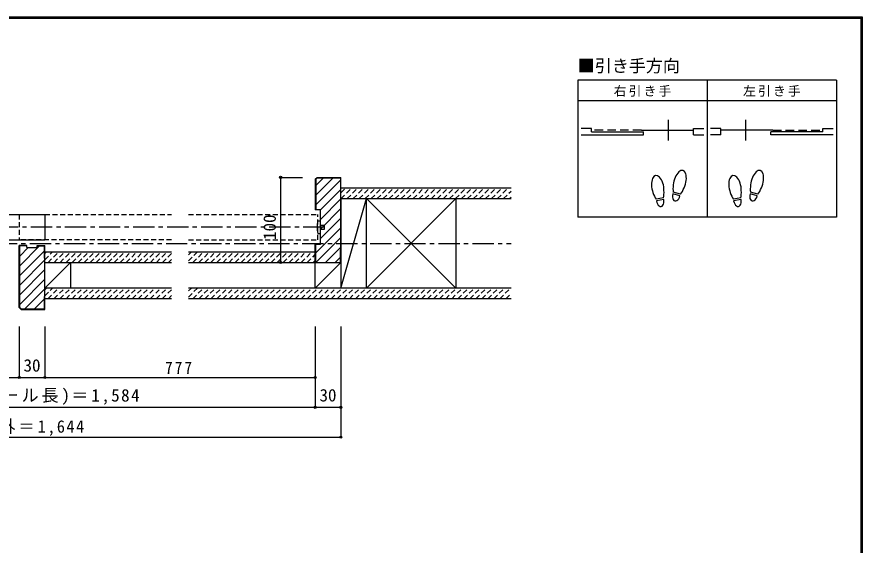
# Model space of a CAD drawing. Units: millimetres at full size, sheet at 1:5; details may follow other scales. Extents: x -973 to 977, y -718 to 696.
# Drawn here: x -16 to 977, y 76 to 696 of the extents above; entities that cross this region are included whole.
import ezdxf
from ezdxf.enums import TextEntityAlignment as Align

# ---------------------------------------------------------------- set-up
doc = ezdxf.new("R2010")
doc.units = ezdxf.units.MM
doc.header["$LTSCALE"] = 5
doc.header["$PDMODE"] = 32
doc.header["$PDSIZE"] = 2.5
for name, pattern in [('CHAIN1', [8, 5, -1, 1, -1]), ('DASHED1', [1.8, 1.2, -0.6]), ('DASHED2', [3, 2, -1])]:
    doc.linetypes.add(name, pattern=pattern)
for name, color, linetype in [('0-1_通り芯', 7, 'Continuous'), ('0-2_柱', 3, 'Continuous'), ('0-3_仕上げ', 2, 'Continuous'), ('0-4_枠', 3, 'Continuous'), ('0-6_扉', 2, 'Continuous'), ('0-7_金物', 7, 'Continuous'), ('0-8_戸当り', 3, 'Continuous'), ('0-A_文字', 3, 'Continuous'), ('0-B_寸法', 7, 'Continuous'), ('0-C_ハッチ', 4, 'DASHED1'), ('F-1_枠', 6, 'Continuous')]:
    doc.layers.add(name, color=color, linetype=linetype)
doc.styles.add('ＭＳ ゴシック', font='')
doc.styles.get('ＭＳ ゴシック').set_extended_font_data('MS Gothic')

msp = doc.modelspace()

# ---------------------------------------------------------------- linework, layer by layer
at = {"layer": '0-1_通り芯', "color": 4, "linetype": 'CHAIN1'}
for p, q in [((345.302, 449), (-341.996, 449)), ((-560.996, 430), (564.302, 430))]:
    msp.add_line(p, q, dxfattribs=at)
at = {"layer": '0-2_柱'}
for p, q in [((364.302, 482.5), (364.302, 377.5)), ((394.379, 377.5), (394.379, 482.5)), ((499.379, 482.5), (499.379, 377.5)), ((16.653, 377.5), (16.653, 407.5)), ((46.73, 407.5), (46.73, 377.5)), ((334.225, 377.5), (334.225, 407.5)), ((364.302, 407.5), (364.302, 377.5))]:
    msp.add_line(p, q, dxfattribs=at)
at = {"layer": '0-2_柱', "color": 7}
for p, q in [((364.302, 377.5), (394.379, 482.5)), ((394.379, 377.5), (499.379, 482.5)), ((499.379, 377.5), (394.379, 482.5)), ((16.653, 377.5), (46.73, 407.5)), ((334.225, 377.5), (364.302, 407.5))]:
    msp.add_line(p, q, dxfattribs=at)
at = {"layer": '0-3_仕上げ'}
for p, q in [((364.302, 495), (564.302, 495)), ((364.302, 482.5), (564.302, 482.5)), ((16.653, 420), (165.478, 420)), ((185.478, 420), (334.302, 420)), ((16.653, 407.5), (165.478, 407.5)), ((185.478, 407.5), (364.302, 407.5)), ((165.478, 377.5), (16.653, 377.5)), ((564.302, 377.5), (185.478, 377.5)), ((165.478, 365), (16.653, 365)), ((564.302, 365), (185.478, 365))]:
    msp.add_line(p, q, dxfattribs=at)
at = {"layer": '0-4_枠'}
for p, q in [((334.302, 505.379), (336.424, 507.5)), ((334.802, 505.172), (336.631, 507)), ((336.424, 507.5), (364.302, 507.5)), ((336.631, 507), (363.802, 507)), ((363.802, 507), (363.802, 492.5)), ((334.302, 505.379), (334.302, 469.5)), ((334.802, 505.172), (334.802, 469.5)), ((364.302, 492.5), (363.802, 492.5)), ((-4.347, 427.5), (-13.347, 427.5)), ((-13.347, 354.621), (-13.347, 427.5)), ((-4.347, 427), (-12.847, 427)), ((-4.347, 425), (-4.347, 427.5)), ((7.653, 427.5), (16.653, 427.5)), ((7.653, 427), (16.153, 427)), ((16.153, 412.5), (16.153, 427)), ((16.653, 352.5), (16.653, 427.5)), ((340.302, 428.5), (334.302, 428.5)), ((334.302, 407.5), (334.302, 428.5)), ((334.802, 407.5), (334.802, 428.5)), ((16.153, 412.5), (16.653, 412.5)), ((16.153, 367.5), (16.653, 367.5)), ((16.153, 353), (16.153, 367.5)), ((-11.226, 352.5), (-13.347, 354.621)), ((-11.226, 352.5), (16.653, 352.5)), ((-11.019, 353), (16.153, 353))]:
    msp.add_line(p, q, dxfattribs=at)
for points in [[(334.302, 407.5), (364.302, 407.5), (364.302, 507.5)], [(340.302, 428.5), (340.302, 469.5), (334.302, 469.5)], [(-11.019, 353), (-12.847, 354.828), (-12.847, 427)], [(-4.347, 425), (7.653, 425), (7.653, 427.5)], [(363.802, 407.5), (363.802, 422.5), (364.302, 422.5)]]:
    msp.add_lwpolyline(points, dxfattribs=at)
at = {"layer": '0-6_扉', "color": 6}
for p, q in [((-148.672, 464), (16.653, 464)), ((16.653, 464), (16.653, 434)), ((-148.672, 434), (16.653, 434))]:
    msp.add_line(p, q, dxfattribs=at)
at = {"layer": '0-6_扉', "linetype": 'DASHED1'}
for p, q in [((-13.347, 464), (-13.347, 434)), ((16.653, 464), (165.478, 464)), ((185.478, 464), (337.302, 464)), ((337.302, 434), (337.302, 464)), ((165.478, 434), (-13.347, 434)), ((185.478, 434), (337.302, 434))]:
    msp.add_line(p, q, dxfattribs=at)
at = {"layer": '0-7_金物'}
for p, q in [((337.302, 456.5), (340.302, 456.5)), ((340.302, 451.5), (345.302, 451.5))]:
    msp.add_line(p, q, dxfattribs=at)
for points in [[(337.302, 441.5), (340.302, 441.5), (340.302, 456.5)], [(340.302, 446.5), (345.302, 446.5), (345.302, 451.5)]]:
    msp.add_lwpolyline(points, dxfattribs=at)
msp.add_arc((367.753, 449), 31.361, 166.16368, 193.83629, dxfattribs=at)
at = {"layer": '0-8_戸当り'}
for p, q in [((749.239, 550.854), (749.239, 574.854)), ((840.039, 550.854), (840.039, 574.854)), ((762.732, 485.706), (754.251, 487.978)), ((763.275, 487.735), (754.795, 490.007)), ((853.532, 485.706), (845.051, 487.978)), ((854.075, 487.735), (845.595, 490.007)), ((743.264, 483.378), (734.618, 481.853)), ((743.629, 481.31), (734.983, 479.785)), ((834.064, 483.378), (825.418, 481.853)), ((834.429, 481.31), (825.783, 479.785))]:
    msp.add_line(p, q, dxfattribs=at)
at = {"layer": '0-8_戸当り', "color": 2}
for p, q in [((658.639, 564.654), (646.639, 564.654)), ((646.639, 557.454), (719.839, 557.454)), ((658.639, 561.054), (658.639, 564.654)), ((658.639, 561.054), (719.839, 561.054)), ((717.439, 562.854), (778.639, 562.854)), ((719.839, 557.454), (719.839, 561.054)), ((778.639, 557.454), (778.639, 564.654)), ((778.639, 564.654), (790.639, 564.654)), ((778.639, 557.454), (790.639, 557.454)), ((810.639, 564.654), (798.639, 564.654)), ((810.639, 557.454), (798.639, 557.454)), ((810.639, 557.454), (810.639, 564.654)), ((871.839, 562.854), (810.639, 562.854)), ((869.439, 557.454), (869.439, 561.054)), ((930.639, 561.054), (869.439, 561.054)), ((942.639, 557.454), (869.439, 557.454)), ((930.639, 561.054), (930.639, 564.654)), ((930.639, 564.654), (942.639, 564.654))]:
    msp.add_line(p, q, dxfattribs=at)
at = {"layer": '0-8_戸当り', "color": 2, "linetype": 'DASHED2'}
for p, q in [((717.439, 562.854), (658.639, 562.854)), ((871.839, 562.854), (930.639, 562.854))]:
    msp.add_line(p, q, dxfattribs=at)
at = {"layer": '0-8_戸当り'}
for centre, major_axis, ratio, start_param, end_param in [((762.52, 501.878), (3.644, 13.601), 0.5, 4.3405914, 8.2257792), ((853.32, 501.878), (3.644, 13.601), 0.5, 4.3405914, 8.2257792), ((736.603, 495.877), (-2.445, 13.867), 0.5, 4.3405914, 8.2257792), ((827.403, 495.877), (-2.445, 13.867), 0.5, 4.3405914, 8.2257792), ((762.416, 501.489), (4.416, 16.48), 0.4, 1.8506333, 2.4428768), ((853.216, 501.489), (4.416, 16.48), 0.4, 1.8506333, 2.4428768), ((736.673, 495.481), (-2.963, 16.802), 0.4, 1.8506333, 2.4428768), ((736.673, 495.481), (-2.963, 16.802), 0.4, 3.8403085, 4.432552), ((758.492, 486.842), (1.894, 7.067), 0.6, 1.5707963, 4.712389), ((762.416, 501.489), (4.416, 16.48), 0.4, 3.8403085, 4.432552), ((827.473, 495.481), (-2.963, 16.802), 0.4, 1.8506333, 2.4428768), ((827.473, 495.481), (-2.963, 16.802), 0.4, 3.8403085, 4.432552), ((849.292, 486.842), (1.894, 7.067), 0.6, 1.5707963, 4.712389), ((853.216, 501.489), (4.416, 16.48), 0.4, 3.8403085, 4.432552), ((739.306, 480.548), (-1.27, 7.205), 0.6, 1.5707963, 4.712389), ((830.106, 480.548), (-1.27, 7.205), 0.6, 1.5707963, 4.712389)]:
    msp.add_ellipse(centre, major_axis=major_axis, ratio=ratio, start_param=start_param, end_param=end_param, dxfattribs=at)
at = {"layer": '0-A_文字'}
for p, q in [((946.639, 621.667), (642.639, 621.667)), ((642.639, 621.667), (642.639, 460.667)), ((794.639, 621.667), (794.639, 460.667)), ((946.639, 621.667), (946.639, 460.667)), ((642.639, 597.667), (946.639, 597.667)), ((946.639, 460.667), (642.639, 460.667))]:
    msp.add_line(p, q, dxfattribs=at)
at = {"layer": '0-B_寸法', "color": 4}
for p, q in [((293.661, 507.5), (319.302, 507.5)), ((293.661, 507.5), (293.661, 407.5)), ((293.661, 407.5), (319.302, 407.5)), ((-13.347, 332.5), (-13.347, 272.5)), ((16.653, 332.5), (16.653, 272.5)), ((334.302, 332.5), (334.302, 237.5)), ((364.302, 332.5), (364.302, 202.5)), ((-330.996, 272.5), (334.302, 272.5)), ((-360.996, 237.5), (364.302, 237.5)), ((-360.996, 202.5), (364.302, 202.5))]:
    msp.add_line(p, q, dxfattribs=at)
at = {"layer": '0-B_寸法'}
for p in [(293.661, 507.5), (293.661, 407.5), (-13.347, 272.5), (16.653, 272.5), (334.302, 272.5), (334.302, 237.5), (364.302, 237.5), (364.302, 202.5)]:
    msp.add_point(p, dxfattribs=at)
at = {"layer": '0-C_ハッチ', "linetype": 'Continuous'}
for p, q in [((343.916, 507), (334.802, 497.886)), ((355.23, 507), (334.802, 486.572)), ((363.802, 504.259), (334.802, 475.259)), ((363.802, 492.945), (340.302, 469.445)), ((364.302, 482.131), (340.302, 458.131)), ((364.302, 470.818), (340.302, 446.818)), ((364.302, 459.504), (340.302, 435.504)), ((364.302, 448.19), (334.802, 418.69)), ((364.302, 436.877), (334.926, 407.5)), ((10.501, 427), (-12.847, 403.652)), ((-2.812, 425), (-12.847, 414.965)), ((16.153, 421.338), (-12.847, 392.338)), ((364.302, 425.563), (346.239, 407.5)), ((16.653, 410.524), (-12.847, 381.024)), ((363.802, 413.749), (357.553, 407.5)), ((16.653, 399.211), (-12.847, 369.711)), ((16.653, 387.897), (-12.847, 358.397)), ((16.653, 376.583), (-6.93, 353)), ((16.153, 364.769), (4.384, 353))]:
    msp.add_line(p, q, dxfattribs=at)
at = {"layer": '0-C_ハッチ'}
for p, q in [((364.302, 489.268), (370.034, 495)), ((364.605, 482.5), (377.105, 495)), ((371.676, 482.5), (384.176, 495)), ((378.747, 482.5), (391.247, 495)), ((385.818, 482.5), (398.318, 495)), ((392.889, 482.5), (405.389, 495)), ((399.96, 482.5), (412.46, 495)), ((407.031, 482.5), (419.531, 495)), ((414.102, 482.5), (426.602, 495)), ((421.173, 482.5), (433.673, 495)), ((428.245, 482.5), (440.745, 495)), ((435.316, 482.5), (447.816, 495)), ((442.387, 482.5), (454.887, 495)), ((449.458, 482.5), (461.958, 495)), ((456.529, 482.5), (469.029, 495)), ((463.6, 482.5), (476.1, 495)), ((470.671, 482.5), (483.171, 495)), ((477.742, 482.5), (490.242, 495)), ((484.813, 482.5), (497.313, 495)), ((491.884, 482.5), (504.384, 495)), ((498.955, 482.5), (511.455, 495)), ((506.026, 482.5), (518.526, 495)), ((513.097, 482.5), (525.597, 495)), ((520.168, 482.5), (532.668, 495)), ((527.239, 482.5), (539.739, 495)), ((534.311, 482.5), (546.811, 495)), ((541.382, 482.5), (553.882, 495)), ((548.453, 482.5), (560.953, 495)), ((555.524, 482.5), (564.302, 491.279)), ((562.595, 482.5), (564.302, 484.207)), ((16.653, 410.822), (25.831, 420)), ((16.653, 417.893), (18.76, 420)), ((20.402, 407.5), (32.902, 420)), ((27.473, 407.5), (39.973, 420)), ((34.544, 407.5), (47.044, 420)), ((41.615, 407.5), (54.115, 420)), ((48.686, 407.5), (61.186, 420)), ((55.757, 407.5), (68.257, 420)), ((62.828, 407.5), (75.328, 420)), ((69.899, 407.5), (82.399, 420)), ((76.97, 407.5), (89.47, 420)), ((84.041, 407.5), (96.541, 420)), ((91.112, 407.5), (103.612, 420)), ((98.184, 407.5), (110.684, 420)), ((105.255, 407.5), (117.755, 420)), ((112.326, 407.5), (124.826, 420)), ((119.397, 407.5), (131.897, 420)), ((126.468, 407.5), (138.968, 420)), ((133.539, 407.5), (146.039, 420)), ((140.61, 407.5), (153.11, 420)), ((147.681, 407.5), (160.181, 420)), ((154.752, 407.5), (165.478, 418.226)), ((185.478, 409.439), (196.039, 420)), ((185.478, 416.51), (188.968, 420)), ((190.61, 407.5), (203.11, 420)), ((197.681, 407.5), (210.181, 420)), ((204.752, 407.5), (217.252, 420)), ((211.823, 407.5), (224.323, 420)), ((218.894, 407.5), (231.394, 420)), ((225.965, 407.5), (238.465, 420)), ((233.036, 407.5), (245.536, 420)), ((240.107, 407.5), (252.607, 420)), ((247.178, 407.5), (259.678, 420)), ((254.25, 407.5), (266.75, 420)), ((261.321, 407.5), (273.821, 420)), ((268.392, 407.5), (280.892, 420)), ((275.463, 407.5), (287.963, 420)), ((282.534, 407.5), (295.034, 420)), ((289.605, 407.5), (302.105, 420)), ((296.676, 407.5), (309.176, 420)), ((303.747, 407.5), (316.247, 420)), ((310.818, 407.5), (323.318, 420)), ((317.889, 407.5), (330.389, 420)), ((161.823, 407.5), (165.478, 411.154)), ((324.96, 407.5), (334.302, 416.842)), ((332.031, 407.5), (334.302, 409.771)), ((16.653, 368.396), (25.757, 377.5)), ((16.653, 375.467), (18.686, 377.5)), ((20.328, 365), (32.828, 377.5)), ((27.399, 365), (39.899, 377.5)), ((34.47, 365), (46.97, 377.5)), ((41.541, 365), (54.041, 377.5)), ((48.612, 365), (61.112, 377.5)), ((55.684, 365), (68.184, 377.5)), ((62.755, 365), (75.255, 377.5)), ((69.826, 365), (82.326, 377.5)), ((76.897, 365), (89.397, 377.5)), ((83.968, 365), (96.468, 377.5)), ((91.039, 365), (103.539, 377.5)), ((98.11, 365), (110.61, 377.5)), ((105.181, 365), (117.681, 377.5)), ((112.252, 365), (124.752, 377.5)), ((119.323, 365), (131.823, 377.5)), ((126.394, 365), (138.894, 377.5)), ((133.465, 365), (145.965, 377.5)), ((140.536, 365), (153.036, 377.5)), ((147.607, 365), (160.107, 377.5)), ((185.478, 367.012), (195.965, 377.5)), ((185.478, 374.083), (188.894, 377.5)), ((190.536, 365), (203.036, 377.5)), ((197.607, 365), (210.107, 377.5)), ((204.678, 365), (217.178, 377.5)), ((211.75, 365), (224.25, 377.5)), ((218.821, 365), (231.321, 377.5)), ((225.892, 365), (238.392, 377.5)), ((232.963, 365), (245.463, 377.5)), ((240.034, 365), (252.534, 377.5)), ((247.105, 365), (259.605, 377.5)), ((254.176, 365), (266.676, 377.5)), ((261.247, 365), (273.747, 377.5)), ((268.318, 365), (280.818, 377.5)), ((275.389, 365), (287.889, 377.5)), ((282.46, 365), (294.96, 377.5)), ((289.531, 365), (302.031, 377.5)), ((296.602, 365), (309.102, 377.5)), ((303.673, 365), (316.173, 377.5)), ((310.745, 365), (323.245, 377.5)), ((317.816, 365), (330.316, 377.5)), ((324.887, 365), (337.387, 377.5)), ((331.958, 365), (344.458, 377.5)), ((339.029, 365), (351.529, 377.5)), ((346.1, 365), (358.6, 377.5)), ((353.171, 365), (365.671, 377.5)), ((360.242, 365), (372.742, 377.5)), ((367.313, 365), (379.813, 377.5)), ((374.384, 365), (386.884, 377.5)), ((381.455, 365), (393.955, 377.5)), ((388.526, 365), (401.026, 377.5)), ((395.597, 365), (408.097, 377.5)), ((402.668, 365), (415.168, 377.5)), ((409.739, 365), (422.239, 377.5)), ((416.811, 365), (429.311, 377.5)), ((423.882, 365), (436.382, 377.5)), ((430.953, 365), (443.453, 377.5)), ((438.024, 365), (450.524, 377.5)), ((445.095, 365), (457.595, 377.5)), ((452.166, 365), (464.666, 377.5)), ((459.237, 365), (471.737, 377.5)), ((466.308, 365), (478.808, 377.5)), ((473.379, 365), (485.879, 377.5)), ((480.45, 365), (492.95, 377.5)), ((487.521, 365), (500.021, 377.5)), ((494.592, 365), (507.092, 377.5)), ((501.663, 365), (514.163, 377.5)), ((508.734, 365), (521.234, 377.5)), ((515.805, 365), (528.305, 377.5)), ((522.877, 365), (535.377, 377.5)), ((529.948, 365), (542.448, 377.5)), ((537.019, 365), (549.519, 377.5)), ((544.09, 365), (556.59, 377.5)), ((551.161, 365), (563.661, 377.5)), ((154.678, 365), (165.478, 375.799)), ((161.75, 365), (165.478, 368.728)), ((558.232, 365), (564.302, 371.07))]:
    msp.add_line(p, q, dxfattribs=at)
at = {"layer": 'F-1_枠'}
for p, q in [((-973.347, 695.833), (976.653, 695.833)), ((-973.347, 695), (976.653, 695)), ((974.986, 695.833), (974.986, -700.833)), ((975.82, 695.833), (975.82, -700.833)), ((976.653, 695.833), (976.653, -700.833)), ((-973.347, 694.167), (976.653, 694.167))]:
    msp.add_line(p, q, dxfattribs=at)

# ---------------------------------------------------------------- texts
at = {"layer": '0-A_文字', "color": 7, "style": 'ＭＳ ゴシック'}
msp.add_text('■引き手方向', height=14.66, dxfattribs=at).set_placement((642.639, 626.667), align=Align.BOTTOM_LEFT)
at = {"layer": '0-A_文字', "color": 7, "char_height": 11, "attachment_point": 7, "style": 'ＭＳ ゴシック'}
for s, insert in [('\\T1.17;右引き手', (684.889, 602.167)), ('\\T1.17;左引き手', (836.889, 602.167))]:
    msp.add_mtext(s, dxfattribs=dict(at, insert=insert))
at = {"layer": '0-B_寸法', "style": 'ＭＳ ゴシック'}
msp.add_text('100', height=14.66, rotation=90, dxfattribs=at).set_placement((292.411, 434), align=Align.BOTTOM_LEFT)
for p in [(-8.347, 275), (339.302, 240)]:
    msp.add_text('30', height=14.66, dxfattribs=at).set_placement(p, align=Align.BOTTOM_LEFT)
at = {"layer": '0-B_寸法', "char_height": 14.66, "attachment_point": 7, "style": 'ＭＳ ゴシック'}
for s, insert in [('\\T1.27;\\W0.9;777', (157.863, 276.589)), ('\\T1.17;枠内(レール長)＝1,584', (-115.847, 240.411)), ('\\T1.19;\\W0.95;枠外＝1,644', (-59.597, 203.958))]:
    msp.add_mtext(s, dxfattribs=dict(at, insert=insert))

doc.saveas('drawing.dxf')
